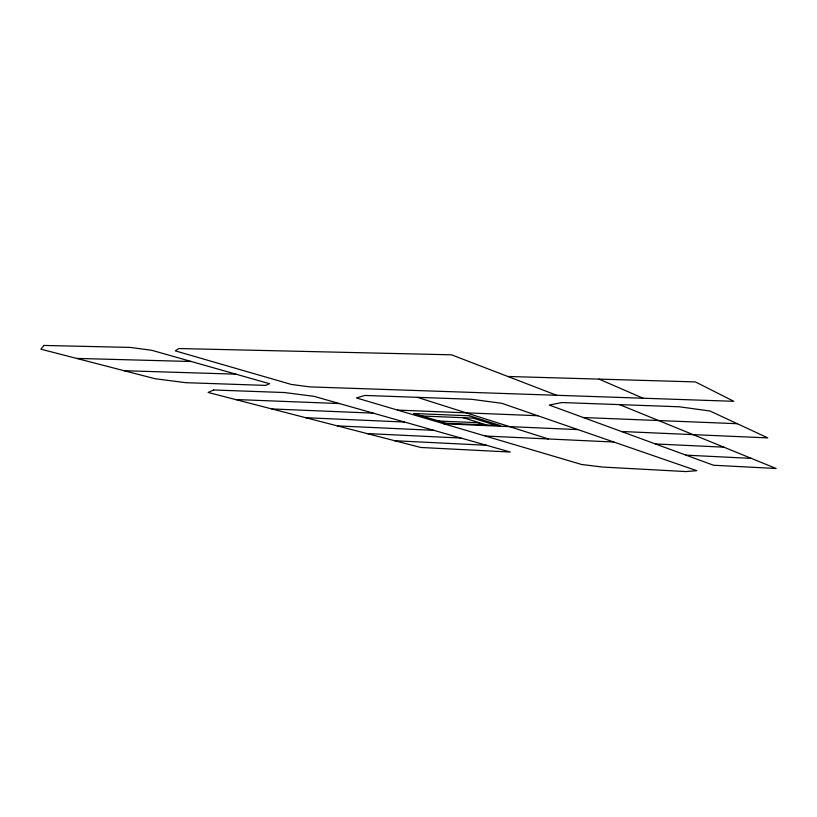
<?xml version="1.0" encoding="UTF-8"?>
<svg xmlns="http://www.w3.org/2000/svg" width="817" height="817" viewBox="0 0 817 817"><rect width="100%" height="100%" fill="white"/><g stroke="black" fill="none" stroke-linecap="round" stroke-linejoin="round"><path stroke-width="1.23" d="M76.532 358.408L191.27 361.502M507.817 376.474L695.369 381.907L733.809 401.31L310.031 386.901L291.332 384.45L175.298 350.871L178.872 348.532L451.515 354.813L556.724 395.295M124.102 370.714L235.888 374.155M235.429 399.513L339.423 403.557M397.532 410.083L537.76 415.72M583.287 417.528L737.281 423.706M271.867 408.949L373.185 413.136M421.858 415.986L473.002 418.11L496.256 425.412M438.862 421.031L476.975 422.665L484.144 424.891M621.42 431.499L767.796 437.892L709.922 410.992L679.315 406.784L561.912 402.546L549.238 405.048L713.537 465.241L776.15 468.498L619.562 404.629M305.793 417.722L404.517 422.032M443.784 423.757L577.956 429.609M337.411 425.902L433.694 430.314M655.448 443.958L723.842 447.165M485.278 436.023L581.653 464.495L602.65 467.058L685.871 471.562L696.768 470.674L501.812 403.302L471.593 399.288L364.862 395.438L356.406 397.93L485.278 436.023L613.884 442.028M367.007 433.561L460.931 438.045M394.754 440.731L486.401 445.265M685.984 455.151L751.364 458.388M463.198 417.701L486.697 425.003M417.364 397.338L548.381 438.964M599.055 379.119L643.05 398.226M43.924 345.438L40.85 349.176L155.036 378.72L185.735 382.673L265.535 385.389L269.661 383.735L151.85 350.319L130.352 347.429L43.924 345.438M213.645 389.985L208.131 392.456L420.775 447.471L510.288 452.046L314.116 396.368L284.49 392.538L213.645 389.985M469.418 415.792L413.525 413.504L446.296 423.237L500.504 425.596L469.418 415.792"/></g></svg>
